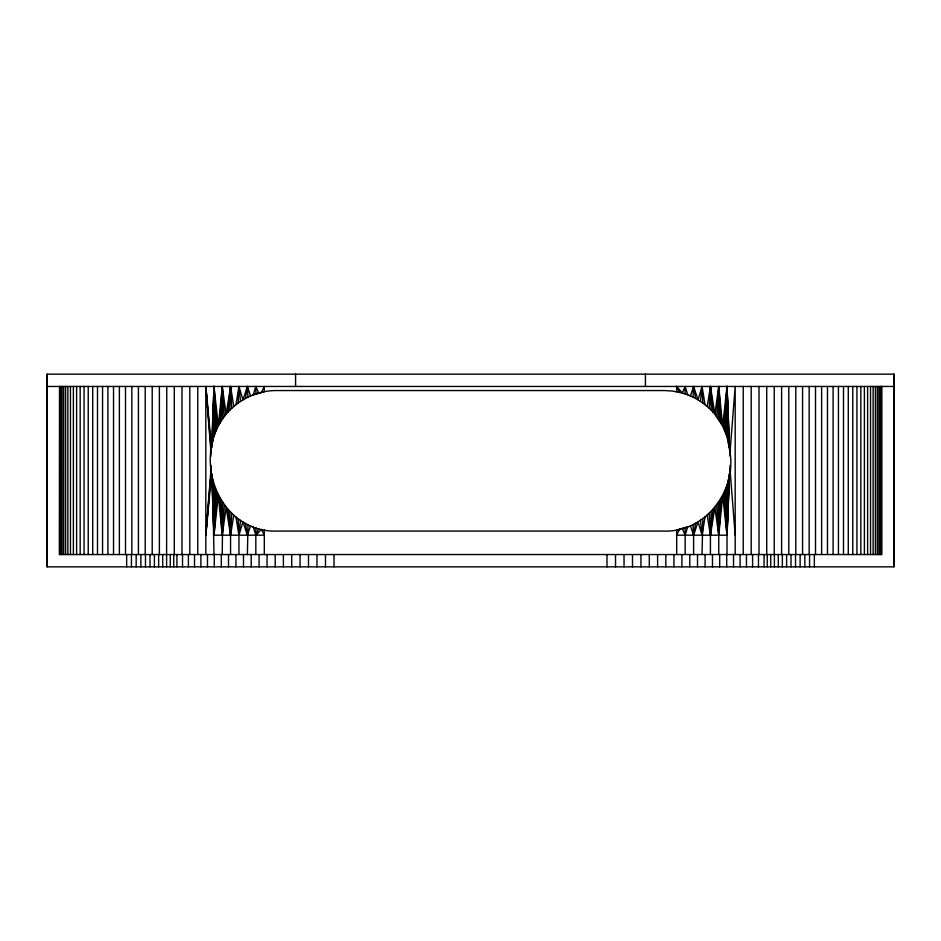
<?xml version="1.0" encoding="UTF-8"?>
<svg xmlns="http://www.w3.org/2000/svg" width="941" height="941" viewBox="0 0 941 941"><rect width="100%" height="100%" fill="white"/><g stroke="black" fill="none" stroke-linecap="round" stroke-linejoin="round"><path stroke-width="1.41" d="M213.972 436.718L213.995 386.457L218.324 426.085C195.293 469.7 223.57 532.582 276.607 531.077L664.393 531.077C705.75 532.383 737.203 490.202 729.745 450.633L727.005 386.457L722.676 426.085L727.028 436.718L729.745 450.633L729.64 443.423M727.028 484.921L727.005 554.543M212.513 482.274L212.525 479.369L213.995 554.543M728.487 439.365L728.475 442.258L727.005 386.457L723.947 428.661M205.82 554.543L205.82 386.457L211.56 447.845L211.607 443.517M729.393 478.122L729.44 473.782L727.005 535.182L676.697 535.182L679.484 529.301L687.73 526.784L685.166 535.182L685.166 554.543M211.36 443.423L211.255 450.633L205.82 386.457L211.078 453.397L210.819 450.527M213.125 486.509L213.184 482.157L213.995 535.182L264.303 535.182L261.516 529.312L255.834 535.182L255.834 554.543M727.852 436.577L727.816 439.482L727.005 386.457L725.099 431.296M729.64 478.216L729.745 470.994L727.005 535.182L722.676 495.554L718.748 535.182L718.748 554.543M217.053 428.661L213.995 386.457L213.184 439.471L213.148 436.577M222.252 554.543L222.735 502.87M718.265 418.757L718.748 386.457L714.878 414.287L722.676 426.085L718.748 386.457L716.607 416.475M230.569 554.543L230.569 535.182L226.122 507.352L222.252 535.182L218.324 495.554L213.995 535.182L214.877 487.65M726.123 433.989L727.005 386.457L729.44 447.845L729.393 443.517M258.74 528.595L255.834 535.182L255.987 527.748M707.197 406.465L710.431 386.457L714.878 414.287C707.091 404.865 696.599 397.737 685.013 393.879L685.166 386.457L682.26 393.032L672.615 391.08L664.393 390.55L276.607 390.55C252.541 390.315 229.145 404.618 218.324 426.085L222.252 386.457L226.122 414.287L230.569 386.457L233.803 406.465M215.901 431.296L213.995 386.457L212.525 442.258L212.513 439.365M221.17 421.121L222.252 386.457L224.393 416.475M710.431 554.543L710.431 535.182L714.878 507.352L718.748 535.182L719.83 500.506M229.804 410.194L230.569 386.457L231.745 408.3M711.196 511.434L710.431 535.182L707.197 515.174M211.984 445.046L213.995 386.457L214.877 433.989M729.016 476.581L727.005 535.182L723.947 492.966L723.747 495.836M211.56 447.845L213.995 386.457M210.819 471.112L211.078 468.23L205.82 535.182L211.56 473.782L213.995 535.182L215.901 490.332M238.191 403.007L238.955 386.457L242.943 399.878L247.389 386.457L250.6 395.938M702.045 554.543L702.809 518.632M231.745 513.339L230.569 535.182L227.934 509.446M709.255 408.3L710.431 386.457L713.066 412.193M247.389 554.543L247.989 524.502M693.011 397.137L693.611 386.457L698.057 399.878L702.045 386.457L705.056 404.689M219.7 423.568L222.252 386.457L222.735 418.757M716.607 505.152L718.748 535.182L721.3 498.06M219.7 498.06L222.252 535.182L224.393 505.152M211.984 476.581L213.995 535.182L217.053 492.966L217.253 495.836M729.922 453.397L735.18 386.457L735.18 554.543M205.82 535.182L211.255 471.006L211.36 478.216M210.513 471.347L211.019 465.489M729.981 456.138L730.487 450.292M227.934 412.193L230.569 386.457M713.066 509.446L710.431 535.182L709.255 513.339M238.955 554.543L238.955 535.182L240.531 520.244M700.469 401.395L702.045 386.457L702.809 403.007M233.803 515.174L230.569 535.182L229.804 511.434M245.425 398.455L247.389 386.457L247.989 397.137M693.611 554.543L693.611 535.182L695.575 523.184M235.944 404.689L238.955 386.457L240.531 401.395M690.4 525.701L693.611 535.182L698.057 521.761L702.045 535.182L705.056 516.938M235.944 516.938L238.955 535.182L242.943 521.761L247.389 535.182L250.6 525.701M255.834 386.457L253.27 394.844L264.303 391.715L264.303 386.457L261.516 392.326L255.987 393.891L255.834 386.457L258.74 393.044M690.4 395.938L693.611 386.457L695.575 398.455M682.26 528.583L685.013 527.748L685.166 535.182L682.26 528.583L676.697 529.912L676.697 554.543M47.05 386.457L893.95 386.457M685.013 393.879L682.26 393.032L676.697 386.457L676.697 391.715M676.697 386.457L679.484 392.315M685.166 386.457L687.73 394.844M253.27 526.784L255.834 535.182M245.425 523.184L247.389 535.182M700.469 520.244L702.045 535.182M729.981 465.489L730.487 471.347M210.513 450.292L211.019 456.138M729.922 468.23L735.18 535.182M721.3 423.568L718.748 386.457L719.83 421.121M693.011 524.502L693.611 535.182M238.191 518.632L238.955 535.182M725.099 490.332L727.005 535.182L728.475 479.381L728.487 482.274M729.016 445.046L727.005 386.457L727.028 436.718M710.431 386.457L711.196 410.194M221.17 500.506L222.252 535.182M726.123 487.65L727.005 535.182L727.816 482.157L727.875 486.509M718.265 502.87L718.748 535.182M211.56 473.782L211.607 478.122M213.972 484.921L213.995 535.182M893.774 374.153L893.774 566.847M881.658 386.457L881.658 554.543L59.342 554.543L59.518 386.457M881.482 386.457L881.482 554.543M880.952 386.457L880.952 554.543M880.082 386.457L880.082 554.543M878.859 386.457L878.859 554.543M877.294 386.457L877.294 554.543M875.377 386.457L875.377 554.543M873.13 386.457L873.13 554.543M870.543 386.457L870.543 554.543M867.626 386.457L867.626 554.543M864.391 386.457L864.391 554.543M860.827 386.457L860.827 554.543M856.945 386.457L856.945 554.543M852.769 386.457L852.769 554.543M848.276 386.457L848.276 554.543M843.501 386.457L843.501 554.543M838.431 386.457L838.431 554.543M833.091 386.457L833.091 554.543M827.48 386.457L827.48 554.543M821.622 386.457L821.622 554.543M815.506 386.457L815.506 554.543M814.341 554.543L814.341 566.847M809.566 554.543L809.566 566.847M809.154 386.457L809.154 554.543M804.826 554.543L804.826 566.847M802.579 386.457L802.579 554.543M800.132 554.543L800.132 566.847M795.792 386.457L795.792 554.543M795.521 554.543L795.521 566.847M791.005 554.543L791.005 566.847M788.793 386.457L788.793 554.543M786.605 554.543L786.605 566.847M782.359 554.543L782.359 566.847M781.606 386.457L781.606 554.543M778.278 554.543L778.278 566.847M774.396 554.543L774.396 566.847M774.243 386.457L774.243 554.543M770.714 554.543L770.714 566.847M767.268 554.543L767.268 566.847M766.715 386.457L766.715 554.543M764.08 554.543L764.08 566.847M759.022 386.457L759.022 554.543M758.47 554.543L758.47 566.847M752.6 554.543L752.6 566.847M751.2 386.457L751.2 554.543M746.472 554.543L746.472 566.847M743.237 386.457L743.237 554.543M740.108 554.543L740.108 566.847M733.521 554.543L733.521 566.847M726.711 554.543L726.711 566.847M719.689 554.543L719.689 566.847M712.478 554.543L712.478 566.847M705.08 554.543L705.08 566.847M697.516 554.543L697.516 566.847M689.788 554.543L689.788 566.847M681.919 554.543L681.919 566.847M673.932 554.543L673.932 566.847M665.816 554.543L665.816 566.847M657.606 554.543L657.606 566.847M649.302 554.543L649.302 566.847M645.42 374.153L645.42 386.457M640.939 554.543L640.939 566.847M632.505 554.543L632.505 566.847M624.024 554.543L624.024 566.847M615.52 554.543L615.52 566.847M607.004 554.543L607.004 566.847M333.996 554.543L333.996 566.847M325.48 554.543L325.48 566.847M316.976 554.543L316.976 566.847M308.495 554.543L308.495 566.847M300.061 554.543L300.061 566.847M295.58 374.153L295.58 386.457M291.698 554.543L291.698 566.847M283.394 554.543L283.394 566.847M275.184 554.543L275.184 566.847M267.068 554.543L267.068 566.847M264.303 529.912L264.303 554.543M259.081 554.543L259.081 566.847M251.212 554.543L251.212 566.847M243.484 554.543L243.484 566.847M235.92 554.543L235.92 566.847M228.522 554.543L228.522 566.847M221.311 554.543L221.311 566.847M214.289 554.543L214.289 566.847M207.479 554.543L207.479 566.847M200.892 554.543L200.892 566.847M197.763 386.457L197.763 554.543M194.528 554.543L194.528 566.847M189.8 386.457L189.8 554.543M188.4 554.543L188.4 566.847M182.53 554.543L182.53 566.847M181.978 386.457L181.978 554.543M176.92 554.543L176.92 566.847M174.285 386.457L174.285 554.543M173.732 554.543L173.732 566.847M170.286 554.543L170.286 566.847M166.757 386.457L166.604 566.847M162.722 554.543L162.722 566.847M159.394 386.457L159.394 554.543M158.641 554.543L158.641 566.847M154.395 554.543L154.395 566.847M152.207 386.457L152.207 554.543M149.995 554.543L149.995 566.847M145.479 554.543L145.479 566.847M145.208 386.457L145.208 554.543M140.868 554.543L140.868 566.847M138.421 386.457L138.421 554.543M136.174 554.543L136.174 566.847M131.846 386.457L131.846 554.543M131.434 554.543L131.434 566.847M126.659 554.543L126.659 566.847M125.494 386.457L125.494 554.543M119.378 386.457L119.378 554.543M113.52 386.457L113.52 554.543M107.909 386.457L107.909 554.543M102.569 386.457L102.569 554.543M97.499 386.457L97.499 554.543M92.724 386.457L92.724 554.543M88.231 386.457L88.231 554.543M84.055 386.457L84.055 554.543M80.173 386.457L80.173 554.543M76.609 386.457L76.609 554.543M73.374 386.457L73.374 554.543M70.457 386.457L70.457 554.543M67.87 386.457L67.87 554.543M65.623 386.457L65.623 554.543M63.706 386.457L63.706 554.543M62.141 386.457L62.141 554.543M60.918 386.457L60.918 554.543M60.048 386.457L60.048 554.543M47.226 374.153L47.226 566.847M893.95 374.153L47.05 374.153L47.05 566.847L893.95 566.847L893.95 374.153"/></g></svg>
